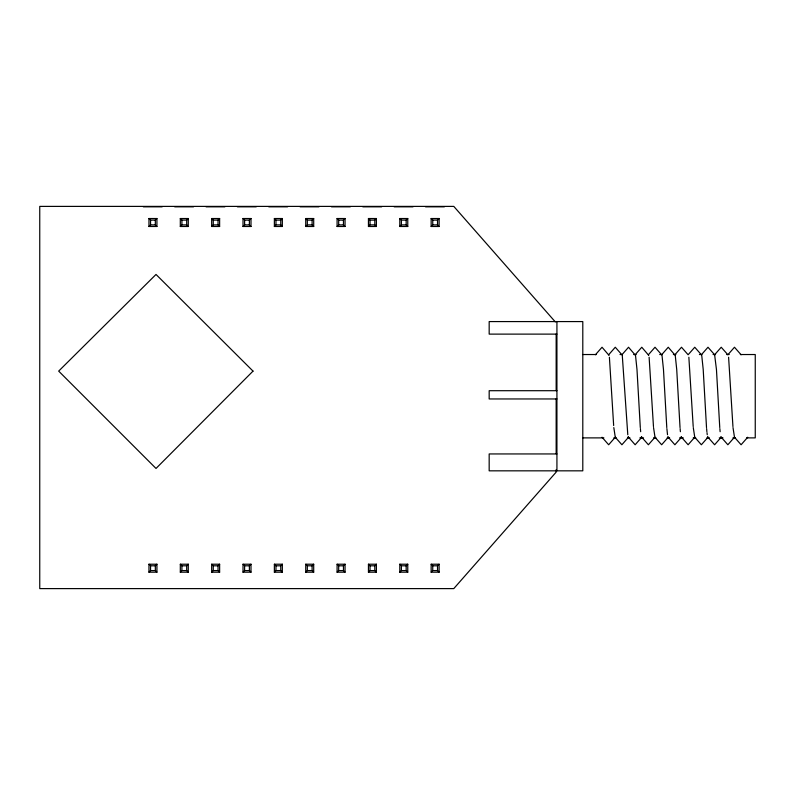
<?xml version="1.0" encoding="UTF-8"?>
<svg xmlns="http://www.w3.org/2000/svg" width="795" height="795" viewBox="0 0 795 795"><rect width="100%" height="100%" fill="white"/><g stroke="black" fill="none" stroke-linecap="round" stroke-linejoin="round"><path stroke-width="1.19" d="M595.415 354.759L602.034 347.236L609.03 355.385M608.662 354.759L615.28 347.236L621.909 354.759L628.527 347.236L635.513 355.385L636.984 369.486L640.303 427.581M635.145 354.759L641.774 347.236L648.76 355.385M648.392 354.759L655.01 347.236L661.639 354.759L668.257 347.236L675.253 355.385L676.724 369.486L680.033 427.581M674.885 354.759L681.504 347.236L688.122 354.759L694.75 347.236L701.369 354.759L707.997 347.236L714.616 354.759L716.454 369.486L719.763 427.581M613.81 427.581L615.28 437.23L608.662 444.763L602.034 437.23M628.159 436.604L628.527 437.23L621.909 444.763L615.28 437.23M641.406 436.604L641.774 437.23L635.145 444.763L628.527 437.23M714.616 354.759L721.234 347.236L727.862 354.759L734.481 347.236L741.099 354.759M653.54 427.581L655.01 437.23L648.392 444.763L641.774 437.23M667.889 436.604L668.257 437.23L661.639 444.763L655.01 437.23M681.136 436.604L681.504 437.23L674.885 444.763L668.257 437.23M693.28 427.581L694.75 437.23L688.122 444.763L681.504 437.23M707.62 436.604L707.997 437.23L701.369 444.763L694.75 437.23M720.866 436.604L721.234 437.23L714.616 444.763L707.997 437.23M733.01 427.581L734.481 437.23L727.862 444.763L721.234 437.23M747.727 437.23L741.099 444.763L734.481 437.23M148.963 226.486L150.553 224.896L155.333 224.896L156.923 226.486L156.923 218.526L148.963 218.526L148.963 226.486L156.923 226.486M155.333 224.896L155.333 220.116L156.923 218.526M180.316 226.486L181.906 224.896L186.686 224.896L188.276 226.486L188.276 218.526L180.316 218.526L180.316 226.486L188.276 226.486M186.686 224.896L186.686 220.116L188.276 218.526M211.669 226.486L213.259 224.896L218.039 224.896L219.629 226.486L219.629 218.526L211.669 218.526L211.669 226.486L219.629 226.486M218.039 224.896L218.039 220.116L219.629 218.526M243.022 226.486L244.612 224.896L249.392 224.896L250.991 226.486L250.991 218.526L243.022 218.526L243.022 226.486L250.991 226.486M249.392 224.896L249.392 220.116L250.991 218.526M274.374 226.486L275.974 224.896L280.754 224.896L282.344 226.486L282.344 218.526L274.374 218.526L274.374 226.486L282.344 226.486M280.754 224.896L280.754 220.116L282.344 218.526M305.737 226.486L307.327 224.896L307.327 220.116L305.737 218.526L313.697 218.526L313.697 226.486L305.737 226.486L305.737 218.526M313.697 226.486L312.107 224.896L312.107 220.116L313.697 218.526M337.09 226.486L338.68 224.896L343.46 224.896L345.05 226.486L345.05 218.526L337.09 218.526L337.09 226.486L345.05 226.486M343.46 224.896L343.46 220.116L345.05 218.526M368.443 226.486L370.033 224.896L374.813 224.896L376.403 226.486L376.403 218.526L368.443 218.526L368.443 226.486L376.403 226.486M374.813 224.896L374.813 220.116L376.403 218.526M399.796 226.486L401.386 224.896L406.166 224.896L407.765 226.486L407.765 218.526L399.796 218.526L399.796 226.486L407.765 226.486M406.166 224.896L406.166 220.116L407.765 218.526M431.148 226.486L432.748 224.896L437.528 224.896L439.118 226.486L439.118 218.526L431.148 218.526L431.148 226.486L439.118 226.486M437.528 224.896L437.528 220.116L439.118 218.526M148.963 572.181L150.553 570.581L150.553 565.802L148.963 564.212L148.963 572.181L156.923 572.181L156.923 564.212L148.963 564.212M156.923 572.181L155.333 570.581L155.333 565.802L156.923 564.212M180.316 572.181L181.906 570.581L181.906 565.802L180.316 564.212L180.316 572.181L188.276 572.181L188.276 564.212L180.316 564.212M188.276 572.181L186.686 570.581L186.686 565.802L188.276 564.212M211.669 572.181L213.259 570.581L213.259 565.802L211.669 564.212L211.669 572.181L219.629 572.181L219.629 564.212L211.669 564.212M219.629 572.181L218.039 570.581L218.039 565.802L219.629 564.212M243.022 572.181L244.612 570.581L244.612 565.802L243.022 564.212L243.022 572.181L250.991 572.181L250.991 564.212L243.022 564.212M250.991 572.181L249.392 570.581L249.392 565.802L250.991 564.212M274.374 572.181L275.974 570.581L275.974 565.802L274.374 564.212L274.374 572.181L282.344 572.181L282.344 564.212L274.374 564.212M282.344 572.181L280.754 570.581L280.754 565.802L282.344 564.212M305.737 572.181L307.327 570.581L307.327 565.802L305.737 564.212L305.737 572.181L313.697 572.181L313.697 564.212L305.737 564.212M313.697 572.181L312.107 570.581L312.107 565.802L313.697 564.212M337.09 572.181L338.68 570.581L338.68 565.802L337.09 564.212L337.09 572.181L345.05 572.181L345.05 564.212L337.09 564.212M345.05 572.181L343.46 570.581L343.46 565.802L345.05 564.212M368.443 572.181L370.033 570.581L370.033 565.802L368.443 564.212L368.443 572.181L376.403 572.181L376.403 564.212L368.443 564.212M376.403 572.181L374.813 570.581L374.813 565.802L376.403 564.212M399.796 572.181L401.386 570.581L401.386 565.802L399.796 564.212L399.796 572.181L407.765 572.181L407.765 564.212L399.796 564.212M407.765 572.181L406.166 570.581L406.166 565.802L407.765 564.212M431.148 572.181L432.748 570.581L432.748 565.802L431.148 564.212L431.148 572.181L439.118 572.181L439.118 564.212L431.148 564.212M439.118 572.181L437.528 570.581L437.528 565.802L439.118 564.212M143.348 206.829L162.16 206.829M174.701 206.829L193.513 206.829M206.054 206.829L224.866 206.829M237.407 206.829L256.228 206.829M268.77 206.829L287.581 206.829M300.122 206.829L318.934 206.829M331.475 206.829L350.287 206.829M362.828 206.829L381.64 206.829M394.181 206.829L413.003 206.829M425.544 206.829L444.355 206.829M148.963 218.526L150.553 220.116L155.333 220.116M180.316 218.526L181.906 220.116L186.686 220.116M211.669 218.526L213.259 220.116L218.039 220.116M243.022 218.526L244.612 220.116L249.392 220.116M274.374 218.526L275.974 220.116L280.754 220.116M307.327 220.116L312.107 220.116M337.09 218.526L338.68 220.116L343.46 220.116M368.443 218.526L370.033 220.116L374.813 220.116M399.796 218.526L401.386 220.116L406.166 220.116M431.148 218.526L432.748 220.116L437.528 220.116M307.327 224.896L312.107 224.896M556.927 334.119L489.173 334.119L489.173 321.578L582.795 321.578L582.795 470.829L489.173 470.829L489.173 453.945L556.927 453.945M582.795 354.53L596.449 354.53M620.02 354.53L622.495 354.53M633.665 354.53L636.149 354.53M659.721 354.53L662.205 354.53M673.365 354.53L675.849 354.53M699.421 354.53L701.906 354.53M713.065 354.53L715.55 354.53M726.719 354.53L729.194 354.53M740.364 354.53L755.25 354.53L755.25 437.886L746.565 437.886M556.927 390.703L489.173 390.703L489.173 398.961L556.927 398.961M582.795 437.886L603.892 437.886M613.819 437.886L616.294 437.886M627.464 437.886L629.948 437.886M639.866 437.886L643.592 437.886M653.52 437.886L655.994 437.886M667.164 437.886L669.648 437.886M679.566 437.886L683.293 437.886M693.22 437.886L695.695 437.886M706.864 437.886L709.349 437.886M719.266 437.886L722.993 437.886M732.92 437.886L735.395 437.886M150.553 565.802L155.333 565.802M181.906 565.802L186.686 565.802M213.259 565.802L218.039 565.802M244.612 565.802L249.392 565.802M275.974 565.802L280.754 565.802M307.327 565.802L312.107 565.802M338.68 565.802L343.46 565.802M370.033 565.802L374.813 565.802M401.386 565.802L406.166 565.802M432.748 565.802L437.528 565.802M150.553 570.581L155.333 570.581M181.906 570.581L186.686 570.581M213.259 570.581L218.039 570.581M244.612 570.581L249.392 570.581M275.974 570.581L280.754 570.581M307.327 570.581L312.107 570.581M338.68 570.581L343.46 570.581M370.033 570.581L374.813 570.581M401.386 570.581L406.166 570.581M432.748 570.581L437.528 570.581M555.347 321.945L453.786 206.392L39.75 206.392L39.75 588.608L453.786 588.608L556.162 472.121L556.162 469.676M701.737 355.385L703.207 369.486L706.517 427.581M662.006 355.385L663.477 369.486L666.786 427.581M622.276 355.385L627.792 434.746M728.598 357.243L732.94 426.567M707.013 432.719L707.252 434.746M688.858 357.243L693.2 426.567M667.522 434.746L666.876 428.614M649.127 357.243L653.47 426.567M609.397 357.243L613.66 425.554M719.853 428.614L720.131 431.705M706.616 428.614L706.884 431.705M680.122 428.614L680.401 431.705M640.392 428.614L640.671 431.705M556.927 321.578L556.927 470.829M556.162 333.89L556.162 390.156M556.162 398.722L556.162 453.776M432.748 220.116L432.748 224.896M401.386 220.116L401.386 224.896M370.033 220.116L370.033 224.896M338.68 220.116L338.68 224.896M275.974 220.116L275.974 224.896M244.612 220.116L244.612 224.896M213.259 220.116L213.259 224.896M181.906 220.116L181.906 224.896M150.553 220.116L150.553 224.896M253.019 371.116L156.019 468.454L58.681 371.106L156.019 274.444L253.019 371.116"/></g></svg>
